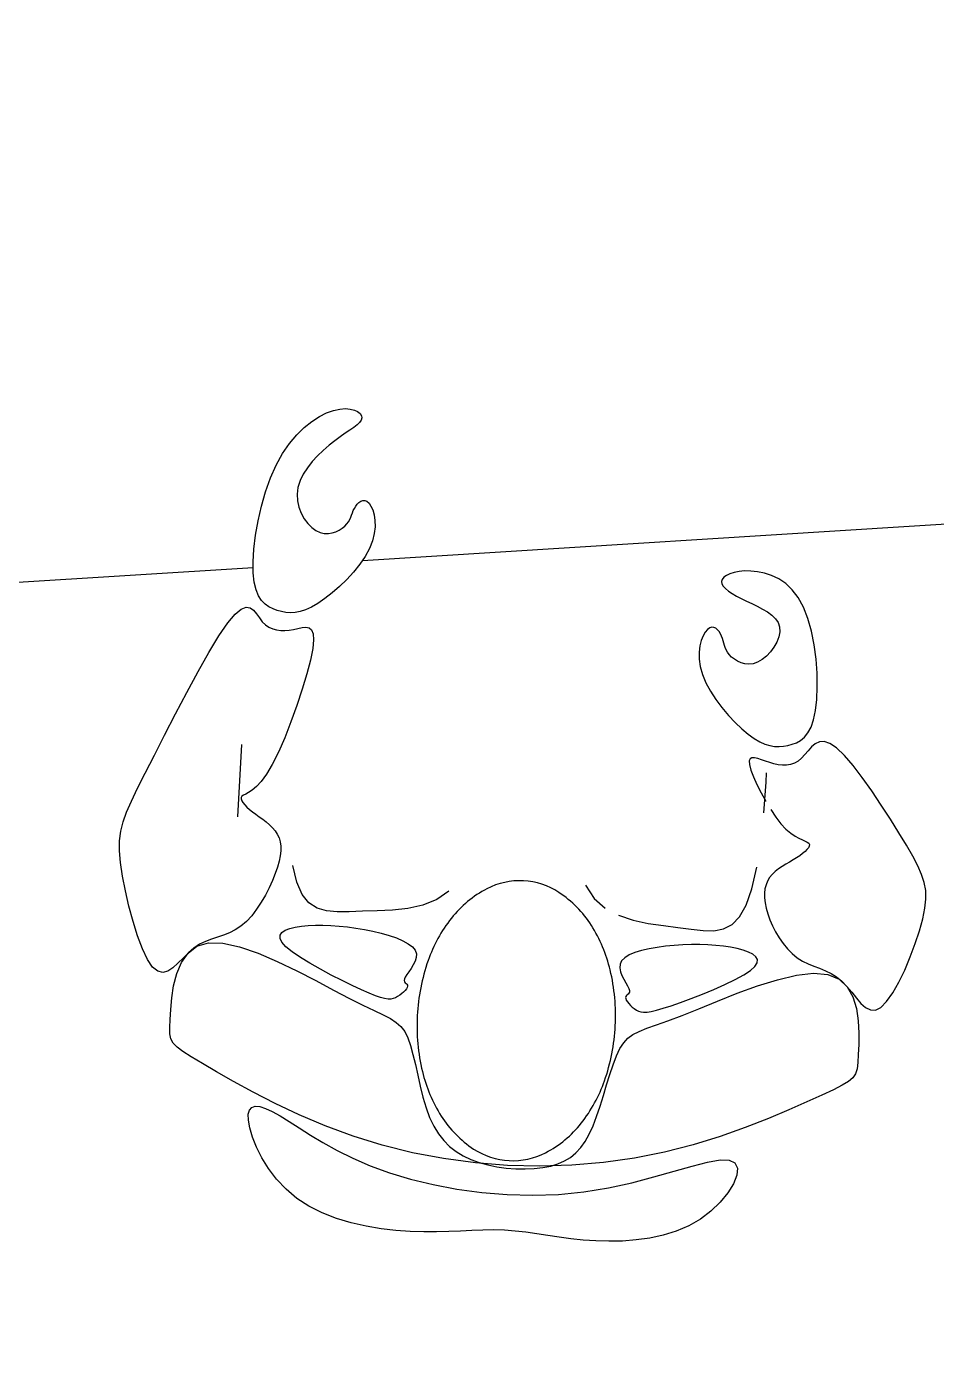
# Model space of a CAD drawing. Header units: inches. Extents: x 204954 to 440946, y -300749 to -143756.
# Drawn here: x 219893.68 to 219914.92, y -150739.25 to -150708.18 of the extents above; entities that cross this region are included whole.
import ezdxf

# ---------------------------------------------------------------- set-up
doc = ezdxf.new("R2010")
doc.units = ezdxf.units.IN
doc.header["$LTSCALE"] = 9
doc.header["$MEASUREMENT"] = 0
doc.linetypes.add('0', pattern=[0])
doc.layers.add('beam framing', color=91, linetype='Continuous')

msp = doc.modelspace()

# ---------------------------------------------------------------- linework, layer by layer
at = {"color": 1, "linetype": '0'}
for p, q in [((219900.84873, -150717.14461), (219900.99487, -150717.11179)), ((219900.99487, -150717.11179), (219901.12572, -150717.10138)), ((219901.12572, -150717.10138), (219901.23986, -150717.10997)), ((219901.23986, -150717.10997), (219901.33589, -150717.13421)), ((219900.16555, -150717.54241), (219900.34362, -150717.40069)), ((219900.34362, -150717.40069), (219900.51943, -150717.28784)), ((219900.51943, -150717.28784), (219900.68909, -150717.20282)), ((219900.68909, -150717.20282), (219900.84873, -150717.14461)), ((219901.33589, -150717.13421), (219901.41242, -150717.17069)), ((219901.45839, -150717.4253), (219901.4001, -150717.48055)), ((219901.41242, -150717.17069), (219901.46804, -150717.21604)), ((219901.4961, -150717.37231), (219901.45839, -150717.4253)), ((219901.46804, -150717.21604), (219901.50136, -150717.26687)), ((219901.51098, -150717.3198), (219901.4961, -150717.37231)), ((219901.50136, -150717.26687), (219901.51098, -150717.3198)), ((219899.81815, -150717.91655), (219899.9891, -150717.71402)), ((219899.9891, -150717.71402), (219900.16555, -150717.54241)), ((219901.12455, -150717.67759), (219901.0067, -150717.7596)), ((219901.23092, -150717.60492), (219901.12455, -150717.67759)), ((219901.32353, -150717.53984), (219901.23092, -150717.60492)), ((219901.4001, -150717.48055), (219901.32353, -150717.53984)), ((219899.65657, -150718.15102), (219899.81815, -150717.91655)), ((219900.74601, -150717.95822), (219900.61024, -150718.0752)), ((219900.87962, -150717.85273), (219900.74601, -150717.95822)), ((219901.0067, -150717.7596), (219900.87962, -150717.85273)), ((219899.50825, -150718.41846), (219899.65657, -150718.15102)), ((219900.35139, -150718.33795), (219900.23788, -150718.4809)), ((219900.4771, -150718.20224), (219900.35139, -150718.33795)), ((219900.61024, -150718.0752), (219900.4771, -150718.20224)), ((219899.37651, -150718.71807), (219899.50825, -150718.41846)), ((219900.14139, -150718.62969), (219900.06669, -150718.78291)), ((219900.23788, -150718.4809), (219900.14139, -150718.62969)), ((219899.26241, -150719.04177), (219899.37651, -150718.71807)), ((219900.01858, -150718.93914), (219900.00043, -150719.09663)), ((219900.06669, -150718.78291), (219900.01858, -150718.93914)), ((219899.16647, -150719.37964), (219899.26241, -150719.04177)), ((219900.00043, -150719.09663), (219900.00991, -150719.25223)), ((219900.00991, -150719.25223), (219900.04325, -150719.40242)), ((219901.40277, -150719.33232), (219901.44325, -150719.29189)), ((219901.44325, -150719.29189), (219901.48715, -150719.26157)), ((219901.48715, -150719.26157), (219901.5335, -150719.24462)), ((219901.5335, -150719.24462), (219901.58137, -150719.24431)), ((219901.58137, -150719.24431), (219901.62979, -150719.2639)), ((219901.62979, -150719.2639), (219901.67781, -150719.30665)), ((219899.08918, -150719.72178), (219899.16647, -150719.37964)), ((219900.04325, -150719.40242), (219900.09672, -150719.5437)), ((219900.09672, -150719.5437), (219900.16656, -150719.67257)), ((219901.24974, -150719.63802), (219901.2701, -150719.58607)), ((219901.2701, -150719.58607), (219901.28967, -150719.53408)), ((219901.28967, -150719.53408), (219901.31081, -150719.48217)), ((219901.31081, -150719.48217), (219901.33587, -150719.43046)), ((219901.33587, -150719.43046), (219901.36666, -150719.3796)), ((219901.36666, -150719.3796), (219901.40277, -150719.33232)), ((219901.67781, -150719.30665), (219901.72401, -150719.37484)), ((219901.72401, -150719.37484), (219901.76506, -150719.46677)), ((219901.76506, -150719.46677), (219901.79716, -150719.57978)), ((219901.79716, -150719.57978), (219901.81653, -150719.71117)), ((219899.03107, -150720.05828), (219899.08918, -150719.72178)), ((219900.16656, -150719.67257), (219900.24901, -150719.78553)), ((219900.24901, -150719.78553), (219900.34032, -150719.87907)), ((219900.34032, -150719.87907), (219900.43673, -150719.94969)), ((219900.98479, -150719.93799), (219901.0545, -150719.89243)), ((219901.0545, -150719.89243), (219901.1134, -150719.843)), ((219901.1134, -150719.843), (219901.16043, -150719.79242)), ((219901.16043, -150719.79242), (219901.19726, -150719.74131)), ((219901.19726, -150719.74131), (219901.22625, -150719.68981)), ((219901.22625, -150719.68981), (219901.24974, -150719.63802)), ((219901.81936, -150719.85829), (219901.80186, -150720.01843)), ((219901.81653, -150719.71117), (219901.81936, -150719.85829)), ((219898.99262, -150720.37922), (219899.03107, -150720.05828)), ((219900.43673, -150719.94969), (219900.53483, -150719.99501)), ((219900.53483, -150719.99501), (219900.63255, -150720.01712)), ((219900.63255, -150720.01712), (219900.72814, -150720.01925)), ((219900.72814, -150720.01925), (219900.81987, -150720.00462)), ((219900.81987, -150720.00462), (219900.906, -150719.97646)), ((219900.906, -150719.97646), (219900.98479, -150719.93799)), ((219901.76023, -150720.18893), (219901.69068, -150720.36712)), ((219901.80186, -150720.01843), (219901.76023, -150720.18893)), ((219898.97436, -150720.6747), (219898.99262, -150720.37922)), ((219901.69068, -150720.36712), (219901.59099, -150720.55011)), ((219898.97678, -150720.93481), (219898.97436, -150720.6747)), ((219901.46529, -150720.73425), (219901.31927, -150720.91569)), ((219901.59099, -150720.55011), (219901.46529, -150720.73425)), ((219898.99988, -150721.15209), (219898.97678, -150720.93481)), ((219899.04157, -150721.32893), (219898.99988, -150721.15209)), ((219901.15864, -150721.0906), (219900.98911, -150721.25511)), ((219901.31927, -150720.91569), (219901.15864, -150721.0906)), ((219909.922, -150721.0888), (219909.90702, -150721.14075)), ((219909.90702, -150721.14075), (219909.91648, -150721.19422)), ((219909.96044, -150721.03971), (219909.922, -150721.0888)), ((219910.02067, -150720.99504), (219909.96044, -150721.03971)), ((219910.10104, -150720.95638), (219910.02067, -150720.99504)), ((219910.1999, -150720.92528), (219910.10104, -150720.95638)), ((219910.31561, -150720.90332), (219910.1999, -150720.92528)), ((219910.44649, -150720.89208), (219910.31561, -150720.90332)), ((219910.59091, -150720.89312), (219910.44649, -150720.89208)), ((219910.74678, -150720.90841), (219910.59091, -150720.89312)), ((219910.9104, -150720.94148), (219910.74678, -150720.90841)), ((219911.07763, -150720.99627), (219910.9104, -150720.94148)), ((219911.24434, -150721.07669), (219911.07763, -150720.99627)), ((219911.40638, -150721.18668), (219911.24434, -150721.07669)), ((219899.09924, -150721.47015), (219899.04157, -150721.32893)), ((219899.17028, -150721.5806), (219899.09924, -150721.47015)), ((219900.81637, -150721.40538), (219900.64613, -150721.53756)), ((219900.98911, -150721.25511), (219900.81637, -150721.40538)), ((219909.91648, -150721.19422), (219909.94869, -150721.24886)), ((219909.94869, -150721.24886), (219910.00129, -150721.30454)), ((219910.00129, -150721.30454), (219910.07194, -150721.36115)), ((219910.07194, -150721.36115), (219910.15828, -150721.41855)), ((219910.15828, -150721.41855), (219910.25796, -150721.47664)), ((219911.55963, -150721.33017), (219911.40638, -150721.18668)), ((219911.69996, -150721.51109), (219911.55963, -150721.33017)), ((219898.6922, -150721.78245), (219898.80693, -150721.7385)), ((219898.80693, -150721.7385), (219898.9014, -150721.75231)), ((219898.9014, -150721.75231), (219898.98112, -150721.80841)), ((219899.25208, -150721.6651), (219899.17028, -150721.5806)), ((219899.34205, -150721.72848), (219899.25208, -150721.6651)), ((219899.43757, -150721.7756), (219899.34205, -150721.72848)), ((219899.53603, -150721.81127), (219899.43757, -150721.7756)), ((219900.33473, -150721.73332), (219900.19757, -150721.79544)), ((219900.48409, -150721.64781), (219900.33473, -150721.73332)), ((219900.64613, -150721.53756), (219900.48409, -150721.64781)), ((219910.25796, -150721.47664), (219910.36862, -150721.5353)), ((219910.36862, -150721.5353), (219910.48791, -150721.59439)), ((219910.48791, -150721.59439), (219910.61307, -150721.65406)), ((219910.61307, -150721.65406), (219910.73971, -150721.71546)), ((219910.73971, -150721.71546), (219910.86305, -150721.78001)), ((219910.86305, -150721.78001), (219910.97828, -150721.8491)), ((219911.82322, -150721.73336), (219911.69996, -150721.51109)), ((219911.92608, -150721.99833), (219911.82322, -150721.73336)), ((219898.37992, -150722.10539), (219898.5517, -150721.8996)), ((219898.5517, -150721.8996), (219898.6922, -150721.78245)), ((219898.98112, -150721.80841), (219899.0516, -150721.89136)), ((219899.0516, -150721.89136), (219899.11835, -150721.98572)), ((219899.11835, -150721.98572), (219899.18688, -150722.07602)), ((219899.18688, -150722.07602), (219899.26164, -150722.14968)), ((219899.63555, -150721.83913), (219899.53603, -150721.81127)), ((219899.7371, -150721.85799), (219899.63555, -150721.83913)), ((219899.84239, -150721.86545), (219899.7371, -150721.85799)), ((219899.95309, -150721.8591), (219899.84239, -150721.86545)), ((219900.07092, -150721.83657), (219899.95309, -150721.8591)), ((219900.19757, -150721.79544), (219900.07092, -150721.83657)), ((219910.97828, -150721.8491), (219911.08063, -150721.92417)), ((219911.08063, -150721.92417), (219911.1653, -150722.0066)), ((219911.1653, -150722.0066), (219911.22749, -150722.09783)), ((219912.00833, -150722.29702), (219911.92608, -150721.99833)), ((219898.17377, -150722.40906), (219898.37992, -150722.10539)), ((219899.26164, -150722.14968), (219899.34282, -150722.20544)), ((219899.34282, -150722.20544), (219899.42955, -150722.24493)), ((219899.42955, -150722.24493), (219899.52097, -150722.26975)), ((219899.52097, -150722.26975), (219899.6162, -150722.28152)), ((219899.6162, -150722.28152), (219899.71437, -150722.28185)), ((219899.71437, -150722.28185), (219899.81462, -150722.27236)), ((219899.81462, -150722.27236), (219899.91608, -150722.25464)), ((219899.91608, -150722.25464), (219900.01728, -150722.23167)), ((219900.01728, -150722.23167), (219900.11439, -150722.21179)), ((219900.11439, -150722.21179), (219900.20298, -150722.20474)), ((219900.20298, -150722.20474), (219900.27862, -150722.2202)), ((219900.27862, -150722.2202), (219900.33687, -150722.26789)), ((219900.33687, -150722.26789), (219900.37332, -150722.35752)), ((219900.37332, -150722.35752), (219900.38353, -150722.4988)), ((219909.52864, -150722.31768), (219909.47842, -150722.40494)), ((219909.58155, -150722.25456), (219909.52864, -150722.31768)), ((219909.63369, -150722.21693), (219909.58155, -150722.25456)), ((219909.68386, -150722.20239), (219909.63369, -150722.21693)), ((219909.73144, -150722.20758), (219909.68386, -150722.20239)), ((219909.77583, -150722.22917), (219909.73144, -150722.20758)), ((219909.8164, -150722.26382), (219909.77583, -150722.22917)), ((219909.85254, -150722.30817), (219909.8164, -150722.26382)), ((219909.88364, -150722.35889), (219909.85254, -150722.30817)), ((219909.90907, -150722.41262), (219909.88364, -150722.35889)), ((219911.22749, -150722.09783), (219911.26242, -150722.19925)), ((219911.26678, -150722.31125), (219911.24326, -150722.4301)), ((219911.26242, -150722.19925), (219911.26678, -150722.31125)), ((219912.07058, -150722.61788), (219912.00833, -150722.29702)), ((219897.93982, -150722.79494), (219898.17377, -150722.40906)), ((219900.36307, -150722.70143), (219900.30918, -150722.97067)), ((219900.38353, -150722.4988), (219900.36307, -150722.70143)), ((219909.40228, -150722.64282), (219909.38445, -150722.78887)), ((219909.43495, -150722.51408), (219909.40228, -150722.64282)), ((219909.47842, -150722.40494), (219909.43495, -150722.51408)), ((219909.92873, -150722.46662), (219909.90907, -150722.41262)), ((219909.94446, -150722.52042), (219909.92873, -150722.46662)), ((219909.95862, -150722.57413), (219909.94446, -150722.52042)), ((219909.97357, -150722.62789), (219909.95862, -150722.57413)), ((219909.99166, -150722.6818), (219909.97357, -150722.62789)), ((219910.01523, -150722.736), (219909.99166, -150722.6818)), ((219911.12929, -150722.66935), (219911.04719, -150722.78024)), ((219911.19604, -150722.55105), (219911.12929, -150722.66935)), ((219911.24326, -150722.4301), (219911.19604, -150722.55105)), ((219912.1134, -150722.94933), (219912.07058, -150722.61788)), ((219897.68705, -150723.24112), (219897.93982, -150722.79494)), ((219900.30918, -150722.97067), (219900.22578, -150723.29386)), ((219909.38445, -150722.78887), (219909.38551, -150722.94997)), ((219909.38551, -150722.94997), (219909.40952, -150723.12383)), ((219910.04666, -150722.7906), (219910.01523, -150722.736)), ((219910.08828, -150722.84572), (219910.04666, -150722.7906)), ((219910.14183, -150722.9009), (219910.08828, -150722.84572)), ((219910.20653, -150722.95333), (219910.14183, -150722.9009)), ((219910.28098, -150722.99964), (219910.20653, -150722.95333)), ((219910.36379, -150723.03645), (219910.28098, -150722.99964)), ((219910.75053, -150723.02091), (219910.64832, -150723.05597)), ((219910.85363, -150722.96077), (219910.75053, -150723.02091)), ((219910.95391, -150722.87896), (219910.85363, -150722.96077)), ((219911.04719, -150722.78024), (219910.95391, -150722.87896)), ((219912.13739, -150723.27981), (219912.1134, -150722.94933)), ((219897.42445, -150723.72571), (219897.68705, -150723.24112)), ((219900.22578, -150723.29386), (219900.11848, -150723.65393)), ((219909.40952, -150723.12383), (219909.46053, -150723.30818)), ((219909.46053, -150723.30818), (219909.54102, -150723.50039)), ((219910.45354, -150723.06036), (219910.36379, -150723.03645)), ((219910.54885, -150723.068), (219910.45354, -150723.06036)), ((219910.64832, -150723.05597), (219910.54885, -150723.068)), ((219912.14315, -150723.59777), (219912.13739, -150723.27981)), ((219909.54102, -150723.50039), (219909.64727, -150723.69639)), ((219912.13126, -150723.89165), (219912.14315, -150723.59777)), ((219897.161, -150724.22682), (219897.42445, -150723.72571)), ((219900.11848, -150723.65393), (219899.99286, -150724.03375)), ((219909.64727, -150723.69639), (219909.77401, -150723.8918)), ((219909.77401, -150723.8918), (219909.91595, -150724.08218)), ((219912.10232, -150724.14988), (219912.13126, -150723.89165)), ((219896.9057, -150724.72255), (219897.161, -150724.22682)), ((219899.99286, -150724.03375), (219899.85452, -150724.41624)), ((219909.91595, -150724.08218), (219910.06781, -150724.26313)), ((219910.06781, -150724.26313), (219910.22431, -150724.43025)), ((219912.05716, -150724.36367), (219912.10232, -150724.14988)), ((219899.85452, -150724.41624), (219899.70905, -150724.78428)), ((219910.22431, -150724.43025), (219910.38017, -150724.57912)), ((219911.92587, -150724.66993), (219911.99765, -150724.53533)), ((219911.99765, -150724.53533), (219912.05716, -150724.36367)), ((219896.66752, -150725.19101), (219896.9057, -150724.72255)), ((219899.70905, -150724.78428), (219899.56205, -150725.12078)), ((219910.38017, -150724.57912), (219910.53011, -150724.70533)), ((219910.53011, -150724.70533), (219910.66997, -150724.80563)), ((219910.66997, -150724.80563), (219910.80007, -150724.88142)), ((219910.80007, -150724.88142), (219910.92186, -150724.93526)), ((219911.65796, -150724.90213), (219911.75392, -150724.84825)), ((219911.75392, -150724.84825), (219911.84393, -150724.77254)), ((219911.84393, -150724.77254), (219911.92587, -150724.66993)), ((219912.19367, -150724.88069), (219912.09613, -150724.92676)), ((219912.30651, -150724.87349), (219912.19367, -150724.88069)), ((219912.43879, -150724.91696), (219912.30651, -150724.87349)), ((219896.45545, -150725.61029), (219896.66752, -150725.19101)), ((219898.61914, -150726.63249), (219898.70567, -150724.94122)), ((219899.56205, -150725.12078), (219899.41911, -150725.40864)), ((219910.92186, -150724.93526), (219911.03677, -150724.96971)), ((219911.03677, -150724.96971), (219911.14626, -150724.98731)), ((219911.14626, -150724.98731), (219911.25175, -150724.99064)), ((219911.25175, -150724.99064), (219911.3547, -150724.98225)), ((219911.3547, -150724.98225), (219911.45654, -150724.96469)), ((219911.45654, -150724.96469), (219911.55813, -150724.93925)), ((219911.55813, -150724.93925), (219911.65796, -150724.90213)), ((219911.85427, -150725.18016), (219911.77685, -150725.26369)), ((219911.93055, -150725.0883), (219911.85427, -150725.18016)), ((219912.0098, -150724.99989), (219911.93055, -150725.0883)), ((219912.09613, -150724.92676), (219912.0098, -150724.99989)), ((219912.59462, -150725.02291), (219912.43879, -150724.91696)), ((219912.77624, -150725.19877), (219912.59462, -150725.02291)), ((219912.97839, -150725.43446), (219912.77624, -150725.19877)), ((219899.41911, -150725.40864), (219899.28508, -150725.63514)), ((219910.57548, -150725.27398), (219910.55538, -150725.32608)), ((219910.55538, -150725.32608), (219910.561, -150725.41345)), ((219910.561, -150725.41345), (219910.59467, -150725.53951)), ((219910.61768, -150725.25117), (219910.57548, -150725.27398)), ((219910.67835, -150725.25165), (219910.61768, -150725.25117)), ((219910.75387, -150725.26945), (219910.67835, -150725.25165)), ((219910.84061, -150725.29859), (219910.75387, -150725.26945)), ((219910.93494, -150725.33308), (219910.84061, -150725.29859)), ((219911.03323, -150725.36695), (219910.93494, -150725.33308)), ((219911.13235, -150725.39493), (219911.03323, -150725.36695)), ((219911.23111, -150725.41461), (219911.13235, -150725.39493)), ((219911.3288, -150725.4243), (219911.23111, -150725.41461)), ((219911.42474, -150725.42231), (219911.3288, -150725.4243)), ((219911.51821, -150725.40695), (219911.42474, -150725.42231)), ((219911.60852, -150725.37651), (219911.51821, -150725.40695)), ((219911.69496, -150725.32933), (219911.60852, -150725.37651)), ((219911.77685, -150725.26369), (219911.69496, -150725.32933)), ((219913.19396, -150725.71554), (219912.97839, -150725.43446)), ((219896.27673, -150725.96463), (219896.45545, -150725.61029)), ((219899.1618, -150725.80505), (219899.0504, -150725.92755)), ((219899.28508, -150725.63514), (219899.1618, -150725.80505)), ((219910.59467, -150725.53951), (219910.65345, -150725.69748)), ((219910.65345, -150725.69748), (219910.73309, -150725.87805)), ((219910.95122, -150725.82199), (219910.96081, -150725.60815)), ((219913.4158, -150726.02759), (219913.19396, -150725.71554)), ((219896.13156, -150726.26273), (219896.27673, -150725.96463)), ((219898.74551, -150726.12668), (219898.70999, -150726.14956)), ((219898.79841, -150726.1022), (219898.74551, -150726.12668)), ((219898.8676, -150726.06696), (219898.79841, -150726.1022)), ((219898.95196, -150726.0118), (219898.8676, -150726.06696)), ((219899.0504, -150725.92755), (219898.95196, -150726.0118)), ((219910.73309, -150725.87805), (219910.82936, -150726.0719)), ((219910.82936, -150726.0719), (219910.93802, -150726.26968)), ((219910.89723, -150726.53653), (219910.95122, -150725.82199)), ((219913.6368, -150726.35615), (219913.4158, -150726.02759)), ((219896.0184, -150726.5194), (219896.13156, -150726.26273)), ((219898.69252, -150726.17834), (219898.69202, -150726.21377)), ((219898.69202, -150726.21377), (219898.70695, -150726.25497)), ((219898.70999, -150726.14956), (219898.69252, -150726.17834)), ((219898.70695, -150726.25497), (219898.7358, -150726.30102)), ((219898.7358, -150726.30102), (219898.77703, -150726.35101)), ((219898.77703, -150726.35101), (219898.82911, -150726.40405)), ((219898.82911, -150726.40405), (219898.89053, -150726.45921)), ((219913.84983, -150726.68678), (219913.6368, -150726.35615)), ((219895.88193, -150726.96781), (219895.93571, -150726.74949)), ((219895.93571, -150726.74949), (219896.0184, -150726.5194)), ((219898.89053, -150726.45921), (219898.95975, -150726.51561)), ((219898.95975, -150726.51561), (219899.03509, -150726.57259)), ((219899.03509, -150726.57259), (219899.11432, -150726.6306)), ((219899.11432, -150726.6306), (219899.19504, -150726.69034)), ((219899.19504, -150726.69034), (219899.27484, -150726.75252)), ((219899.27484, -150726.75252), (219899.35134, -150726.81784)), ((219911.05481, -150726.46209), (219911.1755, -150726.6398)), ((219911.1755, -150726.6398), (219911.29585, -150726.79347)), ((219914.04775, -150727.00505), (219913.84983, -150726.68678)), ((219895.85553, -150727.18918), (219895.88193, -150726.96781)), ((219899.35134, -150726.81784), (219899.42213, -150726.88701)), ((219899.42213, -150726.88701), (219899.48482, -150726.96074)), ((219899.48482, -150726.96074), (219899.53702, -150727.03972)), ((219899.53702, -150727.03972), (219899.57672, -150727.12469)), ((219911.29585, -150726.79347), (219911.41202, -150726.91616)), ((219911.41202, -150726.91616), (219911.52178, -150727.01037)), ((219911.52178, -150727.01037), (219911.62331, -150727.08097)), ((219914.22346, -150727.29652), (219914.04775, -150727.00505)), ((219895.85496, -150727.42844), (219895.85553, -150727.18918)), ((219899.57672, -150727.12469), (219899.60349, -150727.21644)), ((219899.60349, -150727.21644), (219899.61729, -150727.31582)), ((219899.61729, -150727.31582), (219899.61806, -150727.42363)), ((219911.62331, -150727.08097), (219911.71478, -150727.13285)), ((219911.71478, -150727.13285), (219911.79438, -150727.17087)), ((219911.79438, -150727.17087), (219911.86028, -150727.1999)), ((219911.86028, -150727.1999), (219911.91065, -150727.22484)), ((219911.93594, -150727.35571), (219911.90255, -150727.39857)), ((219911.91065, -150727.22484), (219911.94368, -150727.25054)), ((219911.955, -150727.31625), (219911.93594, -150727.35571)), ((219911.94368, -150727.25054), (219911.95812, -150727.28095)), ((219911.95812, -150727.28095), (219911.955, -150727.31625)), ((219914.37104, -150727.55081), (219914.22346, -150727.29652)), ((219895.87867, -150727.7004), (219895.85496, -150727.42844)), ((219899.5804, -150727.66789), (219899.54187, -150727.80599)), ((219899.60578, -150727.54071), (219899.5804, -150727.66789)), ((219899.61806, -150727.42363), (219899.60578, -150727.54071)), ((219911.5771, -150727.63818), (219911.49237, -150727.6878)), ((219911.65787, -150727.58919), (219911.5771, -150727.63818)), ((219911.73248, -150727.54015), (219911.65787, -150727.58919)), ((219911.79921, -150727.49154), (219911.73248, -150727.54015)), ((219911.85643, -150727.4441), (219911.79921, -150727.49154)), ((219911.90255, -150727.39857), (219911.85643, -150727.4441)), ((219914.48955, -150727.7738), (219914.37104, -150727.55081)), ((219895.92486, -150728.01464), (219895.87867, -150727.7004)), ((219899.49015, -150727.95583), (219899.42539, -150728.11728)), ((219899.54187, -150727.80599), (219899.49015, -150727.95583)), ((219899.99584, -150728.15997), (219899.90265, -150727.76494)), ((219910.61402, -150728.31295), (219910.72798, -150727.81013)), ((219911.09011, -150727.97841), (219911.03012, -150728.05165)), ((219911.16, -150727.91146), (219911.09011, -150727.97841)), ((219911.23748, -150727.84988), (219911.16, -150727.91146)), ((219911.32024, -150727.79271), (219911.23748, -150727.84988)), ((219911.40598, -150727.739), (219911.32024, -150727.79271)), ((219911.49237, -150727.6878), (219911.40598, -150727.739)), ((219914.57926, -150727.97545), (219914.48955, -150727.7738)), ((219914.64045, -150728.1657), (219914.57926, -150727.97545)), ((219895.99072, -150728.35968), (219895.92486, -150728.01464)), ((219899.34844, -150728.28639), (219899.26033, -150728.45824)), ((219899.42539, -150728.11728), (219899.34844, -150728.28639)), ((219900.12049, -150728.4473), (219899.99584, -150728.15997)), ((219906.73331, -150728.2284), (219906.93289, -150728.53751)), ((219910.94602, -150728.21956), (219910.92229, -150728.3144)), ((219910.98196, -150728.13198), (219910.94602, -150728.21956)), ((219911.03012, -150728.05165), (219910.98196, -150728.13198)), ((219914.67339, -150728.35451), (219914.64045, -150728.1657)), ((219896.07316, -150728.71883), (219895.99072, -150728.35968)), ((219899.26033, -150728.45824), (219899.16211, -150728.62792)), ((219900.27655, -150728.64352), (219900.12049, -150728.4473)), ((219903.25774, -150728.56559), (219902.93414, -150728.69724)), ((219903.54165, -150728.36401), (219903.25774, -150728.56559)), ((219906.93289, -150728.53751), (219907.19474, -150728.76701)), ((219910.48101, -150728.6964), (219910.61402, -150728.31295)), ((219910.92229, -150728.3144), (219910.91077, -150728.41648)), ((219910.91077, -150728.41648), (219910.91147, -150728.5258)), ((219910.91147, -150728.5258), (219910.92439, -150728.64238)), ((219914.65567, -150728.76759), (219914.67837, -150728.55183)), ((219914.67837, -150728.55183), (219914.67339, -150728.35451)), ((219896.1691, -150729.07535), (219896.07316, -150728.71883)), ((219899.05482, -150728.79051), (219898.93948, -150728.9411)), ((219899.16211, -150728.62792), (219899.05482, -150728.79051)), ((219900.46396, -150728.76516), (219900.27655, -150728.64352)), ((219900.68265, -150728.82879), (219900.46396, -150728.76516)), ((219900.93256, -150728.85096), (219900.68265, -150728.82879)), ((219901.21364, -150728.84823), (219900.93256, -150728.85096)), ((219901.52582, -150728.83716), (219901.21364, -150728.84823)), ((219901.8667, -150728.82893), (219901.52582, -150728.83716)), ((219902.22448, -150728.81328), (219901.8667, -150728.82893)), ((219902.58501, -150728.7746), (219902.22448, -150728.81328)), ((219902.93414, -150728.69724), (219902.58501, -150728.7746)), ((219910.32768, -150728.96952), (219910.48101, -150728.6964)), ((219910.92439, -150728.64238), (219910.94951, -150728.76621)), ((219910.94951, -150728.76621), (219910.98686, -150728.89728)), ((219910.98686, -150728.89728), (219911.03631, -150729.03505)), ((219914.60555, -150729.01177), (219914.65567, -150728.76759)), ((219896.27548, -150729.41254), (219896.1691, -150729.07535)), ((219898.68885, -150729.1866), (219898.55566, -150729.27363)), ((219898.81715, -150729.07477), (219898.68885, -150729.1866)), ((219898.93948, -150728.9411), (219898.81715, -150729.07477)), ((219899.82606, -150729.24147), (219899.95336, -150729.21059)), ((219899.95336, -150729.21059), (219900.09832, -150729.18806)), ((219900.09832, -150729.18806), (219900.25615, -150729.17295)), ((219900.25615, -150729.17295), (219900.42462, -150729.16501)), ((219900.42462, -150729.16501), (219900.60217, -150729.16416)), ((219900.60217, -150729.16416), (219900.78723, -150729.17031)), ((219900.78723, -150729.17031), (219900.97822, -150729.1834)), ((219900.97822, -150729.1834), (219901.17358, -150729.20333)), ((219901.17358, -150729.20333), (219901.37174, -150729.23003)), ((219901.37174, -150729.23003), (219901.57114, -150729.26341)), ((219907.50321, -150728.931), (219907.84263, -150729.04358)), ((219907.84263, -150729.04358), (219908.19733, -150729.11886)), ((219908.19733, -150729.11886), (219908.55164, -150729.17094)), ((219908.55164, -150729.17094), (219908.8899, -150729.21391)), ((219908.8899, -150729.21391), (219909.19932, -150729.25679)), ((219909.95357, -150729.25066), (219910.15241, -150729.14878)), ((219910.15241, -150729.14878), (219910.32768, -150728.96952)), ((219911.03631, -150729.03505), (219911.09736, -150729.17672)), ((219911.09736, -150729.17672), (219911.1694, -150729.31895)), ((219914.52904, -150729.29019), (219914.60555, -150729.01177)), ((219896.3892, -150729.71367), (219896.27548, -150729.41254)), ((219897.85894, -150729.54157), (219897.72206, -150729.60853)), ((219897.99829, -150729.48798), (219897.85894, -150729.54157)), ((219898.13886, -150729.44108), (219897.99829, -150729.48798)), ((219898.27944, -150729.39418), (219898.13886, -150729.44108)), ((219898.41878, -150729.34059), (219898.27944, -150729.39418)), ((219898.55566, -150729.27363), (219898.41878, -150729.34059)), ((219899.60248, -150729.4707), (219899.60463, -150729.39532)), ((219899.64524, -150729.55996), (219899.60248, -150729.4707)), ((219899.60463, -150729.39532), (219899.64624, -150729.33273)), ((219899.64624, -150729.33273), (219899.72187, -150729.28182)), ((219899.72187, -150729.28182), (219899.82606, -150729.24147)), ((219901.57114, -150729.26341), (219901.76967, -150729.30337)), ((219901.76967, -150729.30337), (219901.96316, -150729.3497)), ((219901.96316, -150729.3497), (219902.14689, -150729.40216)), ((219902.14689, -150729.40216), (219902.31617, -150729.4605)), ((219902.31617, -150729.4605), (219902.46628, -150729.52448)), ((219902.46628, -150729.52448), (219902.59252, -150729.59387)), ((219909.19932, -150729.25679), (219909.47865, -150729.28819)), ((219909.47865, -150729.28819), (219909.72952, -150729.29164)), ((219909.72952, -150729.29164), (219909.95357, -150729.25066)), ((219911.1694, -150729.31895), (219911.2518, -150729.45841)), ((219911.2518, -150729.45841), (219911.34396, -150729.59173)), ((219914.43007, -150729.59231), (219914.52904, -150729.29019)), ((219896.5072, -150729.96202), (219896.3892, -150729.71367)), ((219897.29834, -150730.03382), (219897.45271, -150729.81457)), ((219897.46026, -150729.80586), (219897.33572, -150729.92879)), ((219897.45271, -150729.81457), (219897.6607, -150729.65437)), ((219897.58887, -150729.69556), (219897.46026, -150729.80586)), ((219897.72206, -150729.60853), (219897.58887, -150729.69556)), ((219897.6607, -150729.65437), (219897.93078, -150729.57186)), ((219897.93078, -150729.57186), (219898.2673, -150729.57968)), ((219898.2673, -150729.57968), (219898.65799, -150729.66645)), ((219898.65799, -150729.66645), (219899.08643, -150729.81476)), ((219899.08643, -150729.81476), (219899.53621, -150730.00722)), ((219899.73836, -150729.66422), (219899.64524, -150729.55996)), ((219899.88445, -150729.78361), (219899.73836, -150729.66422)), ((219900.0748, -150729.91437), (219899.88445, -150729.78361)), ((219902.59252, -150729.59387), (219902.69017, -150729.66841)), ((219902.69017, -150729.66841), (219902.75454, -150729.74788)), ((219902.75454, -150729.74788), (219902.78289, -150729.83171)), ((219902.78289, -150729.83171), (219902.78044, -150729.91811)), ((219907.75155, -150729.85781), (219907.6468, -150729.922)), ((219907.88421, -150729.80167), (219907.75155, -150729.85781)), ((219908.04006, -150729.75334), (219907.88421, -150729.80167)), ((219908.21441, -150729.71258), (219908.04006, -150729.75334)), ((219908.40254, -150729.67915), (219908.21441, -150729.71258)), ((219908.59974, -150729.65281), (219908.40254, -150729.67915)), ((219908.80132, -150729.63332), (219908.59974, -150729.65281)), ((219909.00308, -150729.62046), (219908.80132, -150729.63332)), ((219909.20293, -150729.61412), (219909.00308, -150729.62046)), ((219909.39931, -150729.61423), (219909.20293, -150729.61412)), ((219909.59064, -150729.62071), (219909.39931, -150729.61423)), ((219909.77536, -150729.63347), (219909.59064, -150729.62071)), ((219909.95189, -150729.65244), (219909.77536, -150729.63347)), ((219910.11867, -150729.67753), (219909.95189, -150729.65244)), ((219910.27413, -150729.70867), (219910.11867, -150729.67753)), ((219910.41604, -150729.74587), (219910.27413, -150729.70867)), ((219910.53953, -150729.78959), (219910.41604, -150729.74587)), ((219910.63905, -150729.84036), (219910.53953, -150729.78959)), ((219910.70909, -150729.89872), (219910.63905, -150729.84036)), ((219911.34396, -150729.59173), (219911.44525, -150729.71559)), ((219911.44525, -150729.71559), (219911.55507, -150729.82664)), ((219911.55507, -150729.82664), (219911.67279, -150729.92153)), ((219914.31334, -150729.90345), (219914.43007, -150729.59231)), ((219896.62639, -150730.14089), (219896.5072, -150729.96202)), ((219896.74435, -150730.2387), (219896.62639, -150730.14089)), ((219897.09546, -150730.15606), (219896.97804, -150730.23216)), ((219897.21441, -150730.05023), (219897.09546, -150730.15606)), ((219897.1891, -150730.29346), (219897.29834, -150730.03382)), ((219897.33572, -150729.92879), (219897.21441, -150730.05023)), ((219899.53621, -150730.00722), (219899.99091, -150730.22642)), ((219900.29784, -150730.05177), (219900.0748, -150729.91437)), ((219900.54203, -150730.19108), (219900.29784, -150730.05177)), ((219902.71186, -150730.09013), (219902.6601, -150730.17153)), ((219902.75436, -150730.00496), (219902.71186, -150730.09013)), ((219902.78044, -150729.91811), (219902.75436, -150730.00496)), ((219907.53789, -150730.07499), (219907.53152, -150730.16118)), ((219907.53152, -150730.16118), (219907.54859, -150730.25024)), ((219907.57466, -150729.99448), (219907.53789, -150730.07499)), ((219907.6468, -150729.922), (219907.57466, -150729.99448)), ((219910.58362, -150730.21908), (219910.6869, -150730.12487)), ((219910.6869, -150730.12487), (219910.73854, -150730.04043)), ((219910.7441, -150729.96524), (219910.70909, -150729.89872)), ((219910.73854, -150730.04043), (219910.7441, -150729.96524)), ((219911.67279, -150729.92153), (219911.79759, -150729.99843)), ((219911.79759, -150729.99843), (219911.92782, -150730.06154)), ((219911.92782, -150730.06154), (219912.06161, -150730.11654)), ((219912.06161, -150730.11654), (219912.19709, -150730.16915)), ((219912.19709, -150730.16915), (219912.33241, -150730.22506)), ((219914.18352, -150730.20896), (219914.31334, -150729.90345)), ((219896.86129, -150730.26441), (219896.74435, -150730.2387)), ((219896.97804, -150730.23216), (219896.86129, -150730.26441)), ((219897.1165, -150730.57485), (219897.1891, -150730.29346)), ((219899.99091, -150730.22642), (219900.43413, -150730.45498)), ((219900.43413, -150730.45498), (219900.84944, -150730.67548)), ((219900.7958, -150730.32757), (219900.54203, -150730.19108)), ((219901.04759, -150730.45651), (219900.7958, -150730.32757)), ((219901.28585, -150730.57316), (219901.04759, -150730.45651)), ((219902.50252, -150730.41765), (219902.49924, -150730.4535)), ((219902.49924, -150730.4535), (219902.50737, -150730.48165)), ((219902.52125, -150730.37183), (219902.50252, -150730.41765)), ((219902.55761, -150730.31449), (219902.52125, -150730.37183)), ((219902.60629, -150730.24702), (219902.55761, -150730.31449)), ((219902.6601, -150730.17153), (219902.60629, -150730.24702)), ((219907.54859, -150730.25024), (219907.58218, -150730.33931)), ((219907.58218, -150730.33931), (219907.62536, -150730.42555)), ((219907.62536, -150730.42555), (219907.67118, -150730.50614)), ((219909.98751, -150730.54751), (219910.22341, -150730.43359)), ((219910.22341, -150730.43359), (219910.42611, -150730.32294)), ((219910.42611, -150730.32294), (219910.58362, -150730.21908)), ((219910.74969, -150730.58078), (219911.21676, -150730.43521)), ((219911.21676, -150730.43521), (219911.65809, -150730.33137)), ((219911.65809, -150730.33137), (219912.05559, -150730.28492)), ((219912.05559, -150730.28492), (219912.39115, -150730.31147)), ((219912.33241, -150730.22506), (219912.46569, -150730.28998)), ((219912.39115, -150730.31147), (219912.65141, -150730.4211)), ((219912.46569, -150730.28998), (219912.59507, -150730.3696)), ((219912.59507, -150730.3696), (219912.71869, -150730.46962)), ((219912.65141, -150730.4211), (219912.84196, -150730.6017)), ((219912.71869, -150730.46962), (219912.83537, -150730.59261)), ((219914.04531, -150730.49416), (219914.18352, -150730.20896)), ((219897.07206, -150730.85933), (219897.1165, -150730.57485)), ((219900.84944, -150730.67548), (219901.22042, -150730.87053)), ((219901.49903, -150730.6728), (219901.28585, -150730.57316)), ((219901.67826, -150730.7518), (219901.49903, -150730.6728)), ((219901.82547, -150730.81094), (219901.67826, -150730.7518)), ((219902.44394, -150730.76061), (219902.39677, -150730.79601)), ((219902.48649, -150730.72332), (219902.44394, -150730.76061)), ((219902.52276, -150730.68571), (219902.48649, -150730.72332)), ((219902.50737, -150730.48165), (219902.52286, -150730.50439)), ((219902.5511, -150730.64935), (219902.52276, -150730.68571)), ((219902.52286, -150730.50439), (219902.54165, -150730.52398)), ((219902.54165, -150730.52398), (219902.5597, -150730.5427)), ((219902.56986, -150730.61581), (219902.5511, -150730.64935)), ((219902.5597, -150730.5427), (219902.57296, -150730.56284)), ((219902.57738, -150730.58666), (219902.56986, -150730.61581)), ((219902.57296, -150730.56284), (219902.57738, -150730.58666)), ((219907.67118, -150730.50614), (219907.71272, -150730.57823)), ((219907.70722, -150730.78826), (219907.68736, -150730.80504)), ((219907.72792, -150730.77069), (219907.70722, -150730.78826)), ((219907.71272, -150730.57823), (219907.74305, -150730.63898)), ((219907.74564, -150730.74965), (219907.72792, -150730.77069)), ((219907.74305, -150730.63898), (219907.757, -150730.68648)), ((219907.7566, -150730.72248), (219907.74564, -150730.74965)), ((219907.757, -150730.68648), (219907.7566, -150730.72248)), ((219909.20037, -150730.87362), (219909.46401, -150730.77105)), ((219909.46401, -150730.77105), (219909.73038, -150730.66117)), ((219909.73038, -150730.66117), (219909.98751, -150730.54751)), ((219909.81077, -150730.93461), (219910.27499, -150730.75246)), ((219910.27499, -150730.75246), (219910.74969, -150730.58078)), ((219912.83537, -150730.59261), (219912.94666, -150730.72857)), ((219912.84196, -150730.6017), (219912.97315, -150730.83556)), ((219912.94666, -150730.72857), (219913.05481, -150730.86437)), ((219913.76241, -150730.94501), (219913.90338, -150730.7444)), ((219913.90338, -150730.7444), (219914.04531, -150730.49416)), ((219897.04729, -150731.12826), (219897.07206, -150730.85933)), ((219901.22042, -150730.87053), (219901.53451, -150731.02735)), ((219901.53451, -150731.02735), (219901.79441, -150731.15159)), ((219901.94529, -150730.85212), (219901.82547, -150730.81094)), ((219902.04232, -150730.87723), (219901.94529, -150730.85212)), ((219902.12121, -150730.88817), (219902.04232, -150730.87723)), ((219902.18656, -150730.88682), (219902.12121, -150730.88817)), ((219902.24301, -150730.87508), (219902.18656, -150730.88682)), ((219902.29517, -150730.85484), (219902.24301, -150730.87508)), ((219902.34663, -150730.82794), (219902.29517, -150730.85484)), ((219902.39677, -150730.79601), (219902.34663, -150730.82794)), ((219907.67211, -150730.82372), (219907.66528, -150730.84697)), ((219907.66528, -150730.84697), (219907.66979, -150730.87673)), ((219907.66979, -150730.87673), (219907.68503, -150730.91201)), ((219907.68736, -150730.80504), (219907.67211, -150730.82372)), ((219907.68503, -150730.91201), (219907.70951, -150730.95107)), ((219907.70951, -150730.95107), (219907.74176, -150730.99219)), ((219907.74176, -150730.99219), (219907.78028, -150731.03363)), ((219907.78028, -150731.03363), (219907.82359, -150731.07365)), ((219907.82359, -150731.07365), (219907.87021, -150731.11054)), ((219908.54285, -150731.103), (219908.72921, -150731.04271)), ((219908.72921, -150731.04271), (219908.95144, -150730.96535)), ((219908.95144, -150730.96535), (219909.20037, -150730.87362)), ((219909.37513, -150731.1116), (219909.81077, -150730.93461)), ((219912.97315, -150730.83556), (219913.05533, -150731.105)), ((219913.05481, -150730.86437), (219913.16207, -150730.98688)), ((219913.16207, -150730.98688), (219913.27069, -150731.08297)), ((219913.27069, -150731.08297), (219913.3829, -150731.13949)), ((219913.50095, -150731.14332), (219913.62709, -150731.08133)), ((219913.62709, -150731.08133), (219913.76241, -150730.94501)), ((219897.02572, -150731.54998), (219897.03371, -150731.36299)), ((219897.03371, -150731.36299), (219897.04729, -150731.12826)), ((219901.79441, -150731.15159), (219902.00668, -150731.25352)), ((219902.00668, -150731.25352), (219902.17789, -150731.34342)), ((219902.17789, -150731.34342), (219902.31457, -150731.43155)), ((219907.87021, -150731.11054), (219907.91865, -150731.14255)), ((219907.91865, -150731.14255), (219907.96847, -150731.168)), ((219907.96847, -150731.168), (219908.02343, -150731.18544)), ((219908.02343, -150731.18544), (219908.0883, -150731.19345)), ((219908.0883, -150731.19345), (219908.16789, -150731.19063)), ((219908.16789, -150731.19063), (219908.26699, -150731.17555)), ((219908.26699, -150731.17555), (219908.39038, -150731.14681)), ((219908.38651, -150731.48883), (219908.65773, -150731.39175)), ((219908.39038, -150731.14681), (219908.54285, -150731.103)), ((219908.65773, -150731.39175), (219908.98617, -150731.26779)), ((219908.98617, -150731.26779), (219909.37513, -150731.1116)), ((219913.05533, -150731.105), (219913.09884, -150731.39233)), ((219913.09884, -150731.39233), (219913.11402, -150731.67988)), ((219913.3829, -150731.13949), (219913.50095, -150731.14332)), ((219897.02925, -150731.69616), (219897.02572, -150731.54998)), ((219897.05313, -150731.81357), (219897.02925, -150731.69616)), ((219902.31457, -150731.43155), (219902.42328, -150731.52819)), ((219902.42328, -150731.52819), (219902.51059, -150731.64361)), ((219902.51059, -150731.64361), (219902.58304, -150731.78807)), ((219907.72249, -150731.79931), (219907.8405, -150731.71427)), ((219907.8405, -150731.71427), (219907.98546, -150731.64054)), ((219907.98546, -150731.64054), (219908.16494, -150731.56858)), ((219908.16494, -150731.56858), (219908.38651, -150731.48883)), ((219913.11402, -150731.67988), (219913.11122, -150731.94994)), ((219897.10619, -150731.91426), (219897.05313, -150731.81357)), ((219897.19724, -150732.01027), (219897.10619, -150731.91426)), ((219897.33511, -150732.11365), (219897.19724, -150732.01027)), ((219902.58304, -150731.78807), (219902.64655, -150731.96878)), ((219902.64655, -150731.96878), (219902.70453, -150732.18068)), ((219907.53705, -150732.04153), (219907.62386, -150731.90521)), ((219907.62386, -150731.90521), (219907.72249, -150731.79931)), ((219913.11122, -150731.94994), (219913.10078, -150732.18483)), ((219897.52862, -150732.23642), (219897.33511, -150732.11365)), ((219897.7866, -150732.39065), (219897.52862, -150732.23642)), ((219902.70453, -150732.18068), (219902.75977, -150732.41561)), ((219907.37716, -150732.41973), (219907.45555, -150732.21482)), ((219907.45555, -150732.21482), (219907.53705, -150732.04153)), ((219913.10078, -150732.18483), (219913.08965, -150732.37166)), ((219898.11543, -150732.58466), (219897.7866, -150732.39065)), ((219898.51178, -150732.81192), (219898.11543, -150732.58466)), ((219902.75977, -150732.41561), (219902.81502, -150732.66545)), ((219907.2251, -150732.89108), (219907.30073, -150732.64793)), ((219907.30073, -150732.64793), (219907.37716, -150732.41973)), ((219913.03548, -150732.63107), (219912.97243, -150732.72582)), ((219913.07122, -150732.51671), (219913.03548, -150732.63107)), ((219913.08965, -150732.37166), (219913.07122, -150732.51671)), ((219898.96987, -150733.06222), (219898.51178, -150732.81192)), ((219902.81502, -150732.66545), (219902.87308, -150732.92206)), ((219902.87308, -150732.92206), (219902.93671, -150733.1773)), ((219907.14913, -150733.14083), (219907.2251, -150732.89108)), ((219912.72436, -150732.90078), (219912.51933, -150733.00317)), ((219912.87205, -150732.81203), (219912.72436, -150732.90078)), ((219912.97243, -150732.72582), (219912.87205, -150732.81203)), ((219899.48395, -150733.32531), (219898.96987, -150733.06222)), ((219902.93671, -150733.1773), (219903.0087, -150733.42302)), ((219907.07168, -150733.38885), (219907.14913, -150733.14083)), ((219912.24697, -150733.13026), (219911.90006, -150733.2897)), ((219912.51933, -150733.00317), (219912.24697, -150733.13026)), ((219898.85971, -150733.57783), (219898.88506, -150733.47783)), ((219898.86331, -150733.71739), (219898.85971, -150733.57783)), ((219898.88506, -150733.47783), (219898.93861, -150733.41571)), ((219898.93861, -150733.41571), (219899.01961, -150733.38978)), ((219899.01961, -150733.38978), (219899.12734, -150733.39832)), ((219899.12734, -150733.39832), (219899.26104, -150733.43966)), ((219899.26104, -150733.43966), (219899.41997, -150733.5121)), ((219899.41997, -150733.5121), (219899.6034, -150733.61394)), ((219900.04823, -150733.59097), (219899.48395, -150733.32531)), ((219903.0087, -150733.42302), (219903.09181, -150733.65111)), ((219906.9916, -150733.62679), (219907.07168, -150733.38885)), ((219911.48259, -150733.47533), (219911.00135, -150733.67758)), ((219911.90006, -150733.2897), (219911.48259, -150733.47533)), ((219898.89653, -150733.89641), (219898.86331, -150733.71739)), ((219898.95981, -150734.10761), (219898.89653, -150733.89641)), ((219899.6034, -150733.61394), (219899.81115, -150733.74283)), ((219899.81115, -150733.74283), (219900.0453, -150733.89377)), ((219900.0453, -150733.89377), (219900.3085, -150734.06111)), ((219900.65695, -150733.84897), (219900.04823, -150733.59097)), ((219901.30435, -150734.08908), (219900.65695, -150733.84897)), ((219903.09181, -150733.65111), (219903.18835, -150733.85504)), ((219903.18835, -150733.85504), (219903.29871, -150734.03483)), ((219906.81887, -150734.04078), (219906.90774, -150733.84633)), ((219906.90774, -150733.84633), (219906.9916, -150733.62679)), ((219910.46312, -150733.88684), (219909.87467, -150734.09354)), ((219911.00135, -150733.67758), (219910.46312, -150733.88684)), ((219899.05355, -150734.34189), (219898.95981, -150734.10761)), ((219900.3085, -150734.06111), (219900.60341, -150734.23917)), ((219901.98465, -150734.30106), (219901.30435, -150734.08908)), ((219903.29871, -150734.03483), (219903.42281, -150734.19215)), ((219903.42281, -150734.19215), (219903.56056, -150734.32864)), ((219906.72343, -150734.21005), (219906.81887, -150734.04078)), ((219909.87467, -150734.09354), (219909.2428, -150734.28809)), ((219899.17811, -150734.59017), (219899.05355, -150734.34189)), ((219900.60341, -150734.23917), (219900.93266, -150734.4223)), ((219900.93266, -150734.4223), (219901.29891, -150734.60484)), ((219902.69199, -150734.47633), (219901.98465, -150734.30106)), ((219903.42019, -150734.61293), (219902.69199, -150734.47633)), ((219903.56056, -150734.32864), (219903.71187, -150734.44595)), ((219903.71187, -150734.44595), (219903.87667, -150734.54573)), ((219906.38109, -150734.58251), (219906.50619, -150734.47934)), ((219906.50619, -150734.47934), (219906.61975, -150734.35571)), ((219906.61975, -150734.35571), (219906.72343, -150734.21005)), ((219908.57428, -150734.46089), (219907.87591, -150734.60236)), ((219909.2428, -150734.28809), (219908.57428, -150734.46089)), ((219899.33388, -150734.84336), (219899.17811, -150734.59017)), ((219901.29891, -150734.60484), (219901.70481, -150734.78113)), ((219901.70481, -150734.78113), (219902.15301, -150734.9455)), ((219904.16297, -150734.71054), (219903.42019, -150734.61293)), ((219903.87667, -150734.54573), (219904.05486, -150734.62964)), ((219904.05486, -150734.62964), (219904.24637, -150734.69933)), ((219904.91406, -150734.76882), (219904.16297, -150734.71054)), ((219904.24637, -150734.69933), (219904.45046, -150734.75614)), ((219904.45046, -150734.75614), (219904.66386, -150734.80018)), ((219904.66386, -150734.80018), (219904.88265, -150734.83124)), ((219905.66717, -150734.78746), (219904.91406, -150734.76882)), ((219905.53207, -150734.8446), (219905.73316, -150734.82176)), ((219906.41603, -150734.76615), (219905.66717, -150734.78746)), ((219905.73316, -150734.82176), (219905.92002, -150734.78496)), ((219905.92002, -150734.78496), (219906.08966, -150734.73375)), ((219906.08966, -150734.73375), (219906.24279, -150734.66679)), ((219906.24279, -150734.66679), (219906.38109, -150734.58251)), ((219907.15437, -150734.70455), (219906.41603, -150734.76615)), ((219907.87591, -150734.60236), (219907.15437, -150734.70455)), ((219908.80005, -150734.90581), (219909.22021, -150734.78558)), ((219909.22021, -150734.78558), (219909.58074, -150734.69294)), ((219909.58074, -150734.69294), (219909.8731, -150734.64152)), ((219909.8731, -150734.64152), (219910.08871, -150734.64496)), ((219910.08871, -150734.64496), (219910.22172, -150734.71249)), ((219910.22172, -150734.71249), (219910.27717, -150734.83566)), ((219899.52125, -150735.09237), (219899.33388, -150734.84336)), ((219899.7406, -150735.32811), (219899.52125, -150735.09237)), ((219902.15301, -150734.9455), (219902.64443, -150735.09277)), ((219902.64443, -150735.09277), (219903.17308, -150735.21959)), ((219904.88265, -150734.83124), (219905.10289, -150734.84913)), ((219905.10289, -150734.84913), (219905.32067, -150734.85365)), ((219905.32067, -150734.85365), (219905.53207, -150734.8446)), ((219907.81515, -150735.17447), (219908.32885, -150735.03998)), ((219908.32885, -150735.03998), (219908.80005, -150734.90581)), ((219910.26278, -150735.00162), (219910.18629, -150735.19752)), ((219910.27717, -150734.83566), (219910.26278, -150735.00162)), ((219899.9923, -150735.5415), (219899.7406, -150735.32811)), ((219903.17308, -150735.21959), (219903.73123, -150735.32308)), ((219903.73123, -150735.32308), (219904.31118, -150735.40036)), ((219904.31118, -150735.40036), (219904.90521, -150735.44855)), ((219904.90521, -150735.44855), (219905.50558, -150735.46477)), ((219905.50558, -150735.46477), (219906.1046, -150735.44616)), ((219906.1046, -150735.44616), (219906.69453, -150735.38981)), ((219906.69453, -150735.38981), (219907.26752, -150735.29562)), ((219907.26752, -150735.29562), (219907.81515, -150735.17447)), ((219910.05544, -150735.41052), (219909.87796, -150735.62775)), ((219910.18629, -150735.19752), (219910.05544, -150735.41052)), ((219900.27561, -150735.72531), (219899.9923, -150735.5415)), ((219900.58526, -150735.87984), (219900.27561, -150735.72531)), ((219909.87796, -150735.62775), (219909.6616, -150735.83637)), ((219900.91485, -150736.00724), (219900.58526, -150735.87984)), ((219901.25797, -150736.10966), (219900.91485, -150736.00724)), ((219909.41408, -150736.02353), (219909.14263, -150736.17896)), ((219909.6616, -150735.83637), (219909.41408, -150736.02353)), ((219901.60821, -150736.18926), (219901.25797, -150736.10966)), ((219901.95919, -150736.24821), (219901.60821, -150736.18926)), ((219902.30448, -150736.28864), (219901.95919, -150736.24821)), ((219902.6377, -150736.31273), (219902.30448, -150736.28864)), ((219902.95387, -150736.32283), (219902.6377, -150736.31273)), ((219903.25384, -150736.32217), (219902.95387, -150736.32283)), ((219903.53985, -150736.31417), (219903.25384, -150736.32217)), ((219903.81418, -150736.30226), (219903.53985, -150736.31417)), ((219904.0791, -150736.28987), (219903.81418, -150736.30226)), ((219904.33687, -150736.28043), (219904.0791, -150736.28987)), ((219904.58976, -150736.27736), (219904.33687, -150736.28043)), ((219904.84003, -150736.28409), (219904.58976, -150736.27736)), ((219905.08987, -150736.30295), (219904.84003, -150736.28409)), ((219905.34106, -150736.33181), (219905.08987, -150736.30295)), ((219905.59529, -150736.36744), (219905.34106, -150736.33181)), ((219905.85427, -150736.40664), (219905.59529, -150736.36744)), ((219908.85234, -150736.3028), (219908.54779, -150736.39775)), ((219909.14263, -150736.17896), (219908.85234, -150736.3028)), ((219906.1197, -150736.44616), (219905.85427, -150736.40664)), ((219906.39326, -150736.48279), (219906.1197, -150736.44616)), ((219906.67665, -150736.51329), (219906.39326, -150736.48279)), ((219906.97158, -150736.53445), (219906.67665, -150736.51329)), ((219907.27868, -150736.54313), (219906.97158, -150736.53445)), ((219907.59444, -150736.53651), (219907.27868, -150736.54313)), ((219907.91426, -150736.51189), (219907.59444, -150736.53651)), ((219908.23358, -150736.46654), (219907.91426, -150736.51189)), ((219908.54779, -150736.39775), (219908.23358, -150736.46654))]:
    msp.add_line(p, q, dxfattribs=at)
for points in [[(219901.52424, -150720.64788), (219915.90287, -150719.74782), (219913.90834, -150687.88501), (219910.13337, -150688.12131)], [(219881.61424, -150721.8942), (219898.97559, -150720.80742)]]:
    msp.add_lwpolyline(points)
at = {"color": 1}
for centre, radius, start, end in [((219905.19798, -150729.78861), 1.66429, 87.071219, 117.411066), ((219905.19798, -150729.78861), 1.66429, 56.731373, 87.071219), ((219905.60924, -150730.58164), 2.55762, 117.411066, 141.783748), ((219904.70793, -150730.53553), 2.55762, 32.35869, 56.731373), ((219906.29564, -150731.1221), 3.43126, 141.783748, 160.733058), ((219903.96995, -150731.00312), 3.43126, 13.40938, 32.35869), ((219907.40352, -150731.50936), 4.60487, 160.733058, 177.071219), ((219902.82834, -150731.27528), 4.60487, 357.071219, 13.40938), ((219907.40352, -150731.50936), 4.60487, 177.071219, 193.40938), ((219902.82834, -150731.27528), 4.60487, 340.733058, 357.071219), ((219906.26191, -150731.78152), 3.43126, 193.40938, 212.35869), ((219903.93621, -150731.66254), 3.43126, 321.783748, 340.733058), ((219905.52393, -150732.24911), 2.55762, 212.35869, 236.731373), ((219904.62262, -150732.203), 2.55762, 297.411066, 321.783748), ((219905.03388, -150732.99603), 1.66429, 236.731373, 267.071219), ((219905.03388, -150732.99603), 1.66429, 267.071219, 297.411066)]:
    msp.add_arc(centre, radius, start, end, dxfattribs=at)
at = {"layer": 'beam framing', "color": 1}
msp.add_circle((221267.41484, -148374.87), 4304.54104, dxfattribs=at)

doc.saveas('drawing.dxf')
